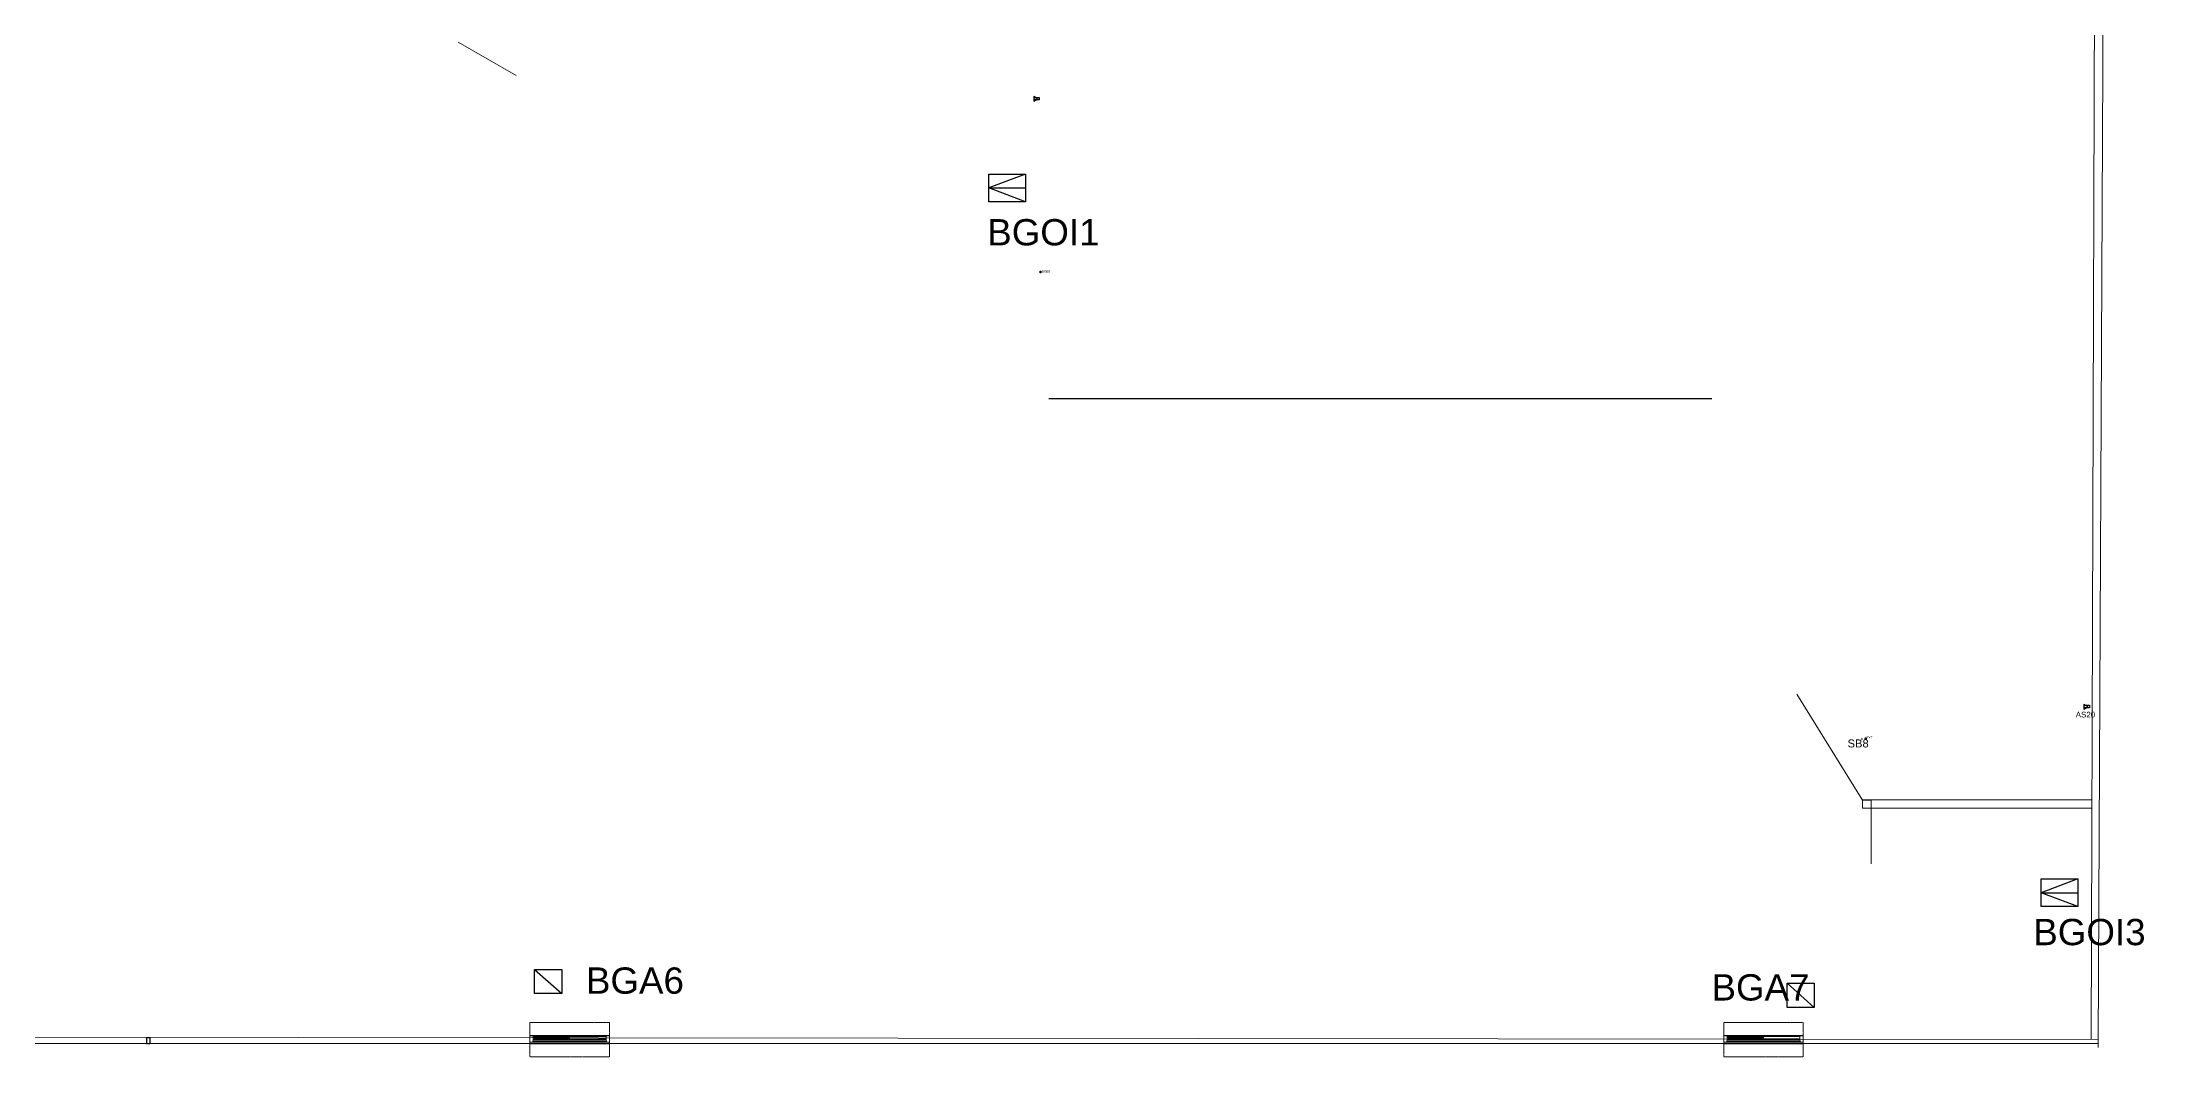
# Model space of a CAD drawing. Header units: millimetres. Extents: x -324727 to -241623, y -397163 to -324471.
# Drawn here: x -273324 to -241623, y -362245 to -346930 of the extents above; entities that cross this region are included whole.
import ezdxf

# ---------------------------------------------------------------- set-up
doc = ezdxf.new("R2010")
doc.units = ezdxf.units.MM
doc.linetypes.add('Штрих 2 х 1 мм', pattern=[3, 2, -1])
for name, color, linetype, lineweight in [('_ Окна', 7, 'Continuous', 18), ('Двери', 7, 'Continuous', 9), ('Окна', 7, 'Continuous', 9), ('Стены внутренние', 7, 'Continuous', 9), ('Части', 7, 'Continuous', 9)]:
    doc.layers.add(name, color=color, linetype=linetype, lineweight=lineweight)
doc.layers.add('СКУД', color=210, linetype='Continuous')
doc.styles.get("Standard").update_dxf_attribs({"font": 'arial.ttf'})
doc.dimstyles.new('ISO-25', dxfattribs={"dimtxt": 2.5, "dimasz": 2.5, "dimexe": 1.25, "dimexo": 0.625, "dimtad": 1, "dimtxsty": 'Standard', "dimcen": 2.5, "dimadec": 0, "dimazin": 0, "dimtfac": 1, "dimtmove": 0, "dimatfit": 3, "dimfxl": 1, "dimarcsym": 0})

# ---------------------------------------------------------------- blocks, each defined once
blk = doc.blocks.new('Деревянные дверные блоки однопольные - 2100х1010_левая_ глухая-5080074-АБЧ на отметке _8_100')
at = {"layer": 'Двери', "lineweight": 18}
blk.add_line((505, 63), (-370, 568), dxfattribs=at)
blk = doc.blocks.new('035_Окно с передаточным окошком - 1200_h_ x 1200-5556127-АБЧ на отметке _8_100')
at = {"layer": '_ Окна', "lineweight": 9}
for p, q in [((-550, 60), (-600, 60)), ((-600, 60), (-600, -35)), ((-550, -5), (-550, 60)), ((-532, 15), (-550, 15)), ((-550, 15), (-550, -5)), ((-530, 13), (-532, 15)), ((530, 13), (-530, 13)), ((-530, 13), (-530, -3)), ((-530, -3), (-530, 13)), ((532, 15), (530, 13)), ((530, -3), (530, 13)), ((530, 13), (530, -3)), ((550, 15), (532, 15)), ((600, 60), (550, 60)), ((550, 60), (550, -5)), ((550, -5), (550, 15)), ((600, -35), (600, 60)), ((-600, -35), (-560, -35)), ((-560, -35), (-550, -5)), ((-550, -5), (-532, -5)), ((-532, -5), (-530, -3)), ((-530, -3), (530, -3)), ((530, -3), (532, -5)), ((532, -5), (550, -5)), ((550, -5), (560, -35)), ((560, -35), (600, -35))]:
    blk.add_line(p, q, dxfattribs=at)
at = {"layer": 'Окна', "color": 176, "linetype": 'Штрих 2 х 1 мм', "lineweight": 18, "true_color": 0x00007f}
for p, q in [((600, 260), (-600, 260)), ((-600, 260), (-600, -260)), ((600, -260), (600, 260)), ((-600, -260), (600, -260))]:
    blk.add_line(p, q, dxfattribs=at)
at = {"layer": 'Окна'}
for p, q in [((-600, -35), (-600, 60)), ((-600, 60), (600, 60)), ((-550, 60), (550, 60)), ((-550, 60), (550, 60)), ((-550, 50), (-550, 60)), ((-550, -5), (-550, 60)), ((-550, 60), (-550, 50)), ((550, 60), (-550, 60)), ((-550, -5), (-550, 50)), ((-550, 50), (-550, -5)), ((550, 50), (-550, 50)), ((-550, 50), (550, 50)), ((-550, 15), (-550, 35)), ((-550, 15), (-550, 35)), ((-550, 35), (0, 35)), ((0, 35), (-550, 35)), ((-550, -5), (-550, 15)), ((-550, 15), (550, 15)), ((0, 15), (-550, 15)), ((0, 15), (-550, 15)), ((-532, 35), (-18, 35)), ((-532, 35), (-530, 33)), ((-532, 35), (-530, 33)), ((-18, 35), (-532, 35)), ((-530, 17), (-532, 15)), ((-530, 17), (-532, 15)), ((-532, 15), (532, 15)), ((-532, 15), (-530, 13)), ((-18, 15), (-532, 15)), ((-532, 15), (-18, 15)), ((-530, 33), (-20, 33)), ((-20, 33), (-530, 33)), ((-530, 17), (-530, 33)), ((-530, 33), (-530, 17)), ((-20, 33), (-530, 33)), ((-530, 33), (-530, 17)), ((-530, 33), (-530, 17)), ((-530, 33), (-20, 33)), ((-530, 17), (-20, 17)), ((-20, 17), (-530, 17)), ((-530, 17), (-20, 17)), ((-20, 17), (-530, 17)), ((-530, 13), (-530, -3)), ((530, 13), (-530, 13)), ((530, 13), (-530, 13)), ((-530, 13), (-530, -3)), ((-18, 35), (-20, 33)), ((-20, 33), (-18, 35)), ((-20, 33), (-20, 17)), ((-20, 33), (-20, 17)), ((-20, 33), (-20, 17)), ((-20, 17), (-20, 33)), ((-20, 17), (-18, 15)), ((-18, 15), (-20, 17)), ((0, 15), (0, 35)), ((0, 35), (0, 15)), ((0, -5), (0, 15)), ((0, -5), (0, 15)), ((0, 15), (550, 15)), ((550, 15), (0, 15)), ((18, 15), (532, 15)), ((18, 15), (20, 13)), ((18, 15), (20, 13)), ((532, 15), (18, 15)), ((20, 13), (530, 13)), ((530, 13), (20, 13)), ((20, -3), (20, 13)), ((20, 13), (20, -3)), ((530, 13), (20, 13)), ((20, 13), (20, -3)), ((20, 13), (20, -3)), ((20, 13), (530, 13)), ((530, 13), (532, 15)), ((532, 15), (530, 13)), ((530, 13), (532, 15)), ((530, 13), (530, -3)), ((530, 13), (530, -3)), ((530, 13), (530, -3)), ((530, 13), (530, -3)), ((530, 13), (530, -3)), ((530, -3), (530, 13)), ((550, -5), (550, 60)), ((550, 60), (550, 50)), ((550, 50), (550, 60)), ((550, 50), (550, -5)), ((550, -5), (550, 50)), ((550, -5), (550, 15)), ((550, -5), (550, 15)), ((550, 15), (550, -5)), ((600, -35), (600, 60)), ((-560, -35), (-600, -35)), ((-560, -35), (-550, -5)), ((-560, -35), (-557, -25)), ((-557, -25), (-560, -35)), ((-560, -35), (560, -35)), ((560, -35), (-560, -35)), ((560, -35), (-560, -35)), ((-557, -25), (-550, -5)), ((-550, -5), (-557, -25)), ((-557, -25), (557, -25)), ((557, -25), (-557, -25)), ((-550, 0), (550, 0)), ((550, -5), (-550, -5)), ((550, -5), (-550, -5)), ((-530, -3), (-532, -5)), ((532, -5), (-532, -5)), ((-530, -3), (530, -3)), ((-530, -3), (530, -3)), ((550, -5), (0, -5)), ((550, -5), (0, -5)), ((20, -3), (18, -5)), ((20, -3), (18, -5)), ((532, -5), (18, -5)), ((18, -5), (532, -5)), ((20, -3), (530, -3)), ((530, -3), (20, -3)), ((20, -3), (530, -3)), ((530, -3), (20, -3)), ((532, -5), (530, -3)), ((530, -3), (532, -5)), ((532, -5), (530, -3)), ((560, -35), (550, -5)), ((557, -25), (550, -5)), ((550, -5), (557, -25)), ((560, -35), (557, -25)), ((557, -25), (560, -35)), ((600, -35), (560, -35))]:
    blk.add_line(p, q, dxfattribs=at)
blk = doc.blocks.new('*D94')
at = {"color": 0, "lineweight": -2, "transparency": 16777216}
for p, q in [((-271749, -361950), (-271697, -361950)), ((-271699, -361953), (-271699, -362040)), ((-271749, -362042), (-271697, -362042))]:
    blk.add_line(p, q, dxfattribs=at)
at = {"color": 0, "transparency": 16777216}
for points in [[(-271699, -361953), (-271698, -361953), (-271699, -361950)], [(-271699, -362040), (-271698, -362040), (-271699, -362042)]]:
    blk.add_solid(points, dxfattribs=at)
at = {"layer": 'Defpoints', "color": 0, "transparency": 16777216}
for p in [(-271750, -361950), (-271750, -362042), (-271699, -362042)]:
    blk.add_point(p, dxfattribs=at)
at = {"color": 0, "transparency": 16777216, "insert": (-271701, -361996), "char_height": 2.5, "attachment_point": 5, "rotation": 90}
blk.add_mtext('92,17', dxfattribs=at)

msp = doc.modelspace()

# ---------------------------------------------------------------- hatches: boundary and pattern name
at = {"layer": 'СКУД'}
h = msp.add_hatch(color=256, dxfattribs=at)
edge = h.paths.add_edge_path()
edge.add_arc((-245875.013, -357448.665), 1.253, 0, 360)
h = msp.add_hatch(dxfattribs=at)
h.set_pattern_fill('ANSI31', color=256, style=0)
h.set_pattern_definition([(45, (29494.272, 459.3514), (-2.24506403, 2.24506403), [])])
edge = h.paths.add_edge_path()
edge.add_line((-245809.032, -357436.794), (-245826.432, -357436.794))
edge.add_line((-245826.432, -357436.794), (-245826.432, -357450.921))
edge.add_line((-245831.115, -357450.775), (-245809.032, -357450.775))
edge.add_line((-245809.032, -357450.775), (-245809.032, -357436.794))

# ---------------------------------------------------------------- linework, layer by layer
for p, q in [((-258140, -352310), (-248140, -352310)), ((-271750.063, -361950.25), (-271750.063, -362042.425))]:
    msp.add_line(p, q)
for p, q in [((-258489.92, -348923.507), (-259043.651, -349131.745)), ((-259043.651, -349131.745), (-258489.92, -349131.745)), ((-258489.92, -349339.983), (-259043.651, -349131.745)), ((-258489.92, -349131.745), (-258489.92, -349339.983)), ((-258269.527, -350391.815), (-258257.797, -350391.815)), ((-258269.518, -350410.032), (-258257.749, -350410.032)), ((-258269.511, -350402.565), (-258257.746, -350402.565)), ((-258257.797, -350391.815), (-258269.485, -350391.815)), ((-245826.432, -357436.794), (-245831.115, -357450.775)), ((-245831.115, -357450.775), (-245809.032, -357450.775)), ((-245809.032, -357436.794), (-245826.432, -357436.794)), ((-245826.432, -357436.794), (-245826.432, -357450.921)), ((-245809.032, -357450.775), (-245809.032, -357436.794)), ((-242618.64, -359558.86), (-243172.371, -359767.098)), ((-243172.371, -359767.098), (-242618.64, -359767.098)), ((-242618.64, -359975.337), (-243172.371, -359767.098)), ((-242618.64, -359767.098), (-242618.64, -359975.337)), ((-265895.429, -360923.622), (-265486.894, -361288.048)), ((-247004.03, -361132.119), (-246595.496, -361496.545))]:
    msp.add_line(p, q, dxfattribs=at)
for points in [[(-258308.161, -347786.85), (-258368.033, -347752.283), (-258368.033, -347821.417)], [(-258283.52, -347803.415), (-258361.751, -347803.415), (-258361.751, -347764.813), (-258283.52, -347764.813)], [(-259043.651, -348923.507), (-258489.92, -348923.507), (-258489.92, -349339.983), (-259043.651, -349339.983)], [(-258269.5, -350389.189), (-258257.804, -350389.189), (-258257.804, -350412.67), (-258269.5, -350412.67)], [(-242470.971, -356960.386), (-242530.843, -356925.819), (-242530.843, -356994.953)], [(-242446.331, -356976.951), (-242524.562, -356976.951), (-242524.562, -356938.349), (-242446.331, -356938.349)], [(-243172.371, -359558.86), (-242618.64, -359558.86), (-242618.64, -359975.337), (-243172.371, -359975.337)], [(-265895.429, -360923.622), (-265486.894, -360923.622), (-265486.894, -361288.048), (-265895.429, -361288.048)], [(-247004.03, -361132.119), (-246595.496, -361132.119), (-246595.496, -361496.545), (-247004.03, -361496.545)]]:
    msp.add_lwpolyline(points, close=True, dxfattribs=at)
for radius in [3.13, 1.253]:
    msp.add_circle((-245875.013, -357448.665), radius, dxfattribs=at)
at = {"layer": 'Стены внутренние'}
for p, q in [((-242340.674, -337367.982, -106316.23), (-242417.301, -361983.541)), ((-242215.674, -341137.982, -106316.23), (-242312.003, -362042.976)), ((-245869.004, -358371.936, 6836.452), (-246859.829, -356771.778)), ((-245869.004, -358491.936), (-245869.004, -358366.936)), ((-245869.004, -358366.936), (-242417.002, -358366.936)), ((-245869.004, -358371.936), (-245869.004, -358371.936, 6836.452)), ((-245869.004, -358371.936, 6836.452), (-245739.004, -358371.936, 6836.452)), ((-242415.406, -358491.936), (-245869.004, -358491.936)), ((-245739.004, -358371.936, 6836.452), (-245739.004, -359331.162, 6836.452)), ((-265967.27, -362047.976), (-265967.27, -361922.976)), ((-265967.27, -362047.976), (-265967.27, -361922.976)), ((-265967.27, -361922.976), (-264767.27, -361922.976)), ((-264767.27, -361922.976), (-264767.27, -362047.976)), ((-264767.27, -361922.976), (-264767.27, -362047.976)), ((-247961.215, -362047.976), (-247961.215, -361922.976)), ((-247961.215, -362047.976), (-247961.215, -361922.976)), ((-247961.215, -361922.976), (-246761.215, -361922.976)), ((-246761.215, -361922.976), (-246761.215, -362047.976)), ((-246761.215, -361922.976), (-246761.215, -362047.976)), ((-264767.27, -362047.976), (-265967.27, -362047.976)), ((-246761.215, -362047.976), (-247961.215, -362047.976))]:
    msp.add_line(p, q, dxfattribs=at)
at = {"layer": 'Части'}
for p, q in [((-242312.003, -361983.976), (-294657.003, -361923.976)), ((-242312.003, -362101.976), (-242312.003, -361983.976)), ((-242312.003, -362042.976), (-294657.003, -362041.976))]:
    msp.add_line(p, q, dxfattribs=at)

# ---------------------------------------------------------------- block references
at = {"layer": 'Двери', "lineweight": 9, "rotation": 180}
msp.add_blockref('Деревянные дверные блоки однопольные - 2100х1010_левая_ глухая-5080074-АБЧ на отметке _8_100', (-266543.308, -346867), dxfattribs=at)
at = {"layer": 'Окна', "lineweight": 9}
for p in [(-265367.27, -361985.476), (-247361.215, -361985.476)]:
    msp.add_blockref('035_Окно с передаточным окошком - 1200_h_ x 1200-5556127-АБЧ на отметке _8_100', p, dxfattribs=at)

# ---------------------------------------------------------------- texts
at = {"layer": 'СКУД', "attachment_point": 1}
for s, width, gutter_width, heights, insert, char_height in [('BGOI1', 825.45063, 1982.948, [0], (-259068.435, -349601.768), 396.5895), ('BGB2', 0.81115, 165.326, [0], (-258240.645, -350374.995), 33.0652), ('AS20', 85.59345, 427.967, [88.513], (-242651.365, -357036.26), 85.5934), ('SB8', 120.68866, 603.443, [0], (-246093.202, -357453.657), 120.6887), ('YV7', 34.35224, 171.761, [0], (-245810.26, -357402.108), 34.3522), ('BGOI3', 825.45063, 1982.948, [0], (-243291.721, -360161.82), 396.5895), ('BGA6', 937.41282, 1982.948, [0], (-265120.865, -360894.11), 396.5895), ('BGA7', 937.41282, 1982.948, [0], (-248145.223, -360996.838), 396.5895)]:
    msp.add_mtext_dynamic_manual_height_columns(s, width=width, gutter_width=gutter_width, heights=heights, dxfattribs=dict(at, insert=insert, char_height=char_height))

# ---------------------------------------------------------------- dimensions: what is measured, and where the dimension line sits
dim = msp.add_linear_dim(base=(-271698.6672, -362042.4246), p1=(-271750.0629, -361950.2498), p2=(-271750.0629, -362042.4246), angle=90, dimstyle='ISO-25')
dim.commit()
dim.dimension.update_dxf_attribs({"geometry": '*D94', "text_midpoint": (-271700.7946, -361996.3372)})

doc.saveas('drawing.dxf')
